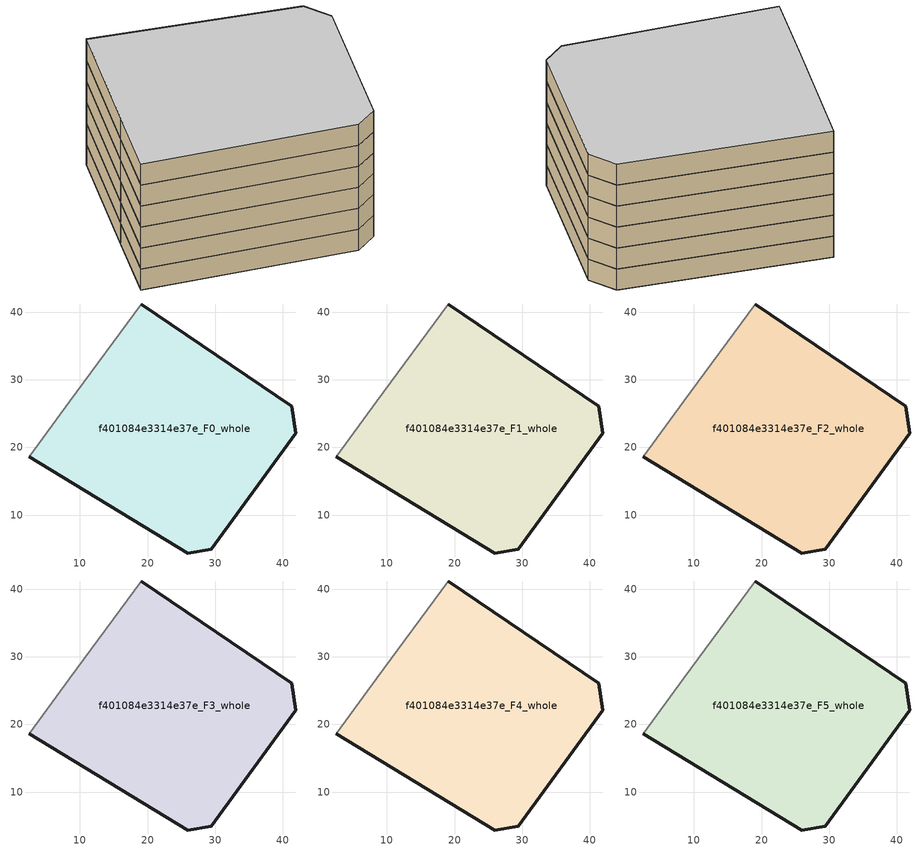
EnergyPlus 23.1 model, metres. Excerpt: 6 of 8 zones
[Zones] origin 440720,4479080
f401084e3314e37e_F0_whole
 floor ground (EU_floor_Construction): 29.39,4.97 41.87,22.11 41.3,26.07 19.08,41.19 8.5,26.84 2.54,18.64 25.96,4.39 z0
 wall outside (EU_wall_Construction): 19.08,41.19 41.3,26.07 41.87,22.11 29.39,4.97 25.96,4.39 2.54,18.64 z0:3
 wall adiabatic (EU_wall_Construction): 2.54,18.64 8.5,26.84 19.08,41.19 z0:3
f401084e3314e37e_F1_whole
 floor to f401084e3314e37e_F0_whole (EU_floor_Construction): 29.39,4.97 41.87,22.11 41.3,26.07 19.08,41.19 8.5,26.84 2.54,18.64 25.96,4.39 z3
 wall outside (EU_wall_Construction): 19.08,41.19 41.3,26.07 41.87,22.11 29.39,4.97 25.96,4.39 2.54,18.64 z3:6
 wall adiabatic (EU_wall_Construction): 2.54,18.64 8.5,26.84 19.08,41.19 z3:6
f401084e3314e37e_F2_whole
 floor to f401084e3314e37e_F1_whole (EU_floor_Construction): 29.39,4.97 41.87,22.11 41.3,26.07 19.08,41.19 8.5,26.84 2.54,18.64 25.96,4.39 z6
 wall outside (EU_wall_Construction): 19.08,41.19 41.3,26.07 41.87,22.11 29.39,4.97 25.96,4.39 2.54,18.64 z6:9
 wall adiabatic (EU_wall_Construction): 2.54,18.64 8.5,26.84 19.08,41.19 z6:9
f401084e3314e37e_F3_whole
 floor to f401084e3314e37e_F2_whole (EU_floor_Construction): 29.39,4.97 41.87,22.11 41.3,26.07 19.08,41.19 8.5,26.84 2.54,18.64 25.96,4.39 z9
 wall outside (EU_wall_Construction): 19.08,41.19 41.3,26.07 41.87,22.11 29.39,4.97 25.96,4.39 2.54,18.64 z9:12
 wall adiabatic (EU_wall_Construction): 2.54,18.64 8.5,26.84 19.08,41.19 z9:12
f401084e3314e37e_F4_whole
 floor to f401084e3314e37e_F3_whole (EU_floor_Construction): 29.39,4.97 41.87,22.11 41.3,26.07 19.08,41.19 8.5,26.84 2.54,18.64 25.96,4.39 z12
 wall outside (EU_wall_Construction): 19.08,41.19 41.3,26.07 41.87,22.11 29.39,4.97 25.96,4.39 2.54,18.64 z12:15
 wall adiabatic (EU_wall_Construction): 2.54,18.64 8.5,26.84 19.08,41.19 z12:15
f401084e3314e37e_F5_whole
 floor to f401084e3314e37e_F4_whole (EU_floor_Construction): 29.39,4.97 41.87,22.11 41.3,26.07 19.08,41.19 8.5,26.84 2.54,18.64 25.96,4.39 z15
 wall outside (EU_wall_Construction): 19.08,41.19 41.3,26.07 41.87,22.11 29.39,4.97 25.96,4.39 2.54,18.64 z15:18
 wall adiabatic (EU_wall_Construction): 2.54,18.64 8.5,26.84 19.08,41.19 z15:18
 ceiling to f401084e3314e37e_F6_whole (EU_floor_Construction): 41.3,26.07 41.87,22.11 29.39,4.97 25.96,4.39 2.54,18.64 8.5,26.84 19.08,41.19 z18
shading: 8.5,26.84 3.24,18.21 z0:9
[Building]
EU S2 Campaign: North Axis=0; Terrain=City; Solar Distribution=FullExterior
[Site:Location]
Madrid: Latitude=40.5; Longitude=-3.5; Time Zone=1; Elevation=609
[SizingPeriod:WeatherFileDays]
AnnualSizingPeriod: Begin Month=1; Begin Day of Month=1; End Month=12; End Day of Month=31; Day of Week for Start Day=Monday; Use Weather File Daylight Saving Period=No; Use Weather File Rain and Snow Indicators=No
[MATERIAL]
EU_InternalMass_Material: Roughness=MediumRough; Thickness=0.1; Conductivity=1; Density=1800; Specific Heat=900; Thermal Absorptance=0.9; Solar Absorptance=0.7; Visible Absorptance=0.7
[MATERIAL:NOMASS] Roughness=MediumRough; Thermal Absorptance=0.9; Solar Absorptance=0.7; Visible Absorptance=0.7
Name | Thermal Resistance
EU_wall_NoMass | 2.16768
EU_floor_NoMass | 1.14339
[CONSTRUCTION]
EU_wall_Construction: EU_wall_NoMass
EU_floor_Construction: EU_floor_NoMass
EU_InternalMass_Construction: EU_InternalMass_Material
[ZONE] Type=1; Multiplier=1; Ceiling Height=autocalculate; Volume=2404.86; Floor Area=autocalculate; Part of Total Floor Area=Yes
f401084e3314e37e_F0_whole; f401084e3314e37e_F1_whole; f401084e3314e37e_F2_whole; f401084e3314e37e_F3_whole; f401084e3314e37e_F4_whole; f401084e3314e37e_F5_whole
[INTERNALMASS] Construction=EU_InternalMass_Construction; Surface Area=801.62
Name | Zone or ZoneList
f401084e3314e37e_F0_whole_EU_InternalMass | f401084e3314e37e_F0_whole
f401084e3314e37e_F1_whole_EU_InternalMass | f401084e3314e37e_F1_whole
f401084e3314e37e_F2_whole_EU_InternalMass | f401084e3314e37e_F2_whole
f401084e3314e37e_F3_whole_EU_InternalMass | f401084e3314e37e_F3_whole
f401084e3314e37e_F4_whole_EU_InternalMass | f401084e3314e37e_F4_whole
f401084e3314e37e_F5_whole_EU_InternalMass | f401084e3314e37e_F5_whole
[OTHEREQUIPMENT] Fuel Type=Electricity; Design Level Calculation Method=Watts/Area; Power per Zone Floor Area=1; Fraction Latent=0; Fraction Radiant=0; Fraction Lost=0; Carbon Dioxide Generation Rate=0; EndUse Subcategory=EU_Step8_InternalGains
Name | Zone or ZoneList or Space or SpaceList | Schedule
EU_Step8_InternalGain_f401084e3314e37e_F0_whole_f000 | f401084e3314e37e_F0_whole | EU_Step8_GainSchedule_f401084e3314e37e_F0_whole_f000
EU_Step8_InternalGain_f401084e3314e37e_F1_whole_f000 | f401084e3314e37e_F1_whole | EU_Step8_GainSchedule_f401084e3314e37e_F1_whole_f000
EU_Step8_InternalGain_f401084e3314e37e_F2_whole_f000 | f401084e3314e37e_F2_whole | EU_Step8_GainSchedule_f401084e3314e37e_F2_whole_f000
EU_Step8_InternalGain_f401084e3314e37e_F3_whole_f000 | f401084e3314e37e_F3_whole | EU_Step8_GainSchedule_f401084e3314e37e_F3_whole_f000
EU_Step8_InternalGain_f401084e3314e37e_F4_whole_f000 | f401084e3314e37e_F4_whole | EU_Step8_GainSchedule_f401084e3314e37e_F4_whole_f000
EU_Step8_InternalGain_f401084e3314e37e_F5_whole_f000 | f401084e3314e37e_F5_whole | EU_Step8_GainSchedule_f401084e3314e37e_F5_whole_f000
[ZONEVENTILATION:DESIGNFLOWRATE] Schedule=EU_AlwaysOn; Design Flow Rate Calculation Method=AirChanges/Hour; Air Changes per Hour=0.480546; Ventilation Type=Natural; Fan Pressure Rise=0; Fan Total Efficiency=1; Constant Term Coefficient=1; Temperature Term Coefficient=0; Velocity Term Coefficient=0; Velocity Squared Term Coefficient=0; Minimum Indoor Temperature=-100; Maximum Indoor Temperature=100; Delta Temperature=-100; Minimum Outdoor Temperature=-100; Maximum Outdoor Temperature=100; Maximum Wind Speed=40
Name | Zone or ZoneList or Space or SpaceList
EU_ConstantAir_f401084e3314e37e_F0_whole | f401084e3314e37e_F0_whole
EU_ConstantAir_f401084e3314e37e_F1_whole | f401084e3314e37e_F1_whole
EU_ConstantAir_f401084e3314e37e_F2_whole | f401084e3314e37e_F2_whole
EU_ConstantAir_f401084e3314e37e_F3_whole | f401084e3314e37e_F3_whole
EU_ConstantAir_f401084e3314e37e_F4_whole | f401084e3314e37e_F4_whole
EU_ConstantAir_f401084e3314e37e_F5_whole | f401084e3314e37e_F5_whole
[HVACTEMPLATE:THERMOSTAT] Constant Heating Setpoint=20; Constant Cooling Setpoint=50
EU_HeatOnly_f401084e3314e37e_F0_whole; EU_HeatOnly_f401084e3314e37e_F1_whole; EU_HeatOnly_f401084e3314e37e_F2_whole; EU_HeatOnly_f401084e3314e37e_F3_whole; EU_HeatOnly_f401084e3314e37e_F4_whole; EU_HeatOnly_f401084e3314e37e_F5_whole; EU_HeatOnly_f401084e3314e37e_F6_whole; EU_HeatOnly_f401084e3314e37e_F7_whole
[HVACTEMPLATE:ZONE:IDEALLOADSAIRSYSTEM] System Availability Schedule=EU_AlwaysOn; Maximum Heating Supply Air Temperature=50; Minimum Cooling Supply Air Temperature=13; Maximum Heating Supply Air Humidity Ratio=0.0156; Minimum Cooling Supply Air Humidity Ratio=0.0077; Heating Limit=NoLimit; Cooling Limit=NoLimit; Heating Availability Schedule=EU_AlwaysOn; Cooling Availability Schedule=EU_CoolingOff; Dehumidification Control Type=ConstantSensibleHeatRatio; Cooling Sensible Heat Ratio=0.7; Dehumidification Setpoint=60; Humidification Control Type=None; Humidification Setpoint=30; Outdoor Air Method=None; Outdoor Air Flow Rate per Person=0.00944; Outdoor Air Flow Rate per Zone Floor Area=0; Outdoor Air Flow Rate per Zone=0; Demand Controlled Ventilation Type=None; Outdoor Air Economizer Type=NoEconomizer; Heat Recovery Type=None; Sensible Heat Recovery Effectiveness=0.7; Latent Heat Recovery Effectiveness=0.65
Name | Template Thermostat
f401084e3314e37e_F0_whole | EU_HeatOnly_f401084e3314e37e_F0_whole
f401084e3314e37e_F1_whole | EU_HeatOnly_f401084e3314e37e_F1_whole
f401084e3314e37e_F2_whole | EU_HeatOnly_f401084e3314e37e_F2_whole
f401084e3314e37e_F3_whole | EU_HeatOnly_f401084e3314e37e_F3_whole
f401084e3314e37e_F4_whole | EU_HeatOnly_f401084e3314e37e_F4_whole
f401084e3314e37e_F5_whole | EU_HeatOnly_f401084e3314e37e_F5_whole
[SIZING:ZONE] Zone Cooling Design Supply Air Temperature Input Method=SupplyAirTemperature; Zone Cooling Design Supply Air Temperature=13; Zone Heating Design Supply Air Temperature Input Method=SupplyAirTemperature; Zone Heating Design Supply Air Temperature=50; Zone Cooling Design Supply Air Humidity Ratio=0.008; Zone Heating Design Supply Air Humidity Ratio=0.008; Cooling Design Air Flow Method=DesignDay; Cooling Design Air Flow Rate=0; Cooling Minimum Air Flow per Zone Floor Area=0.000762; Cooling Minimum Air Flow=0; Cooling Minimum Air Flow Fraction=0.2; Heating Design Air Flow Method=DesignDay; Heating Design Air Flow Rate=0; Heating Maximum Air Flow per Zone Floor Area=0.002032; Heating Maximum Air Flow=0.141576; Heating Maximum Air Flow Fraction=0.3; Account for Dedicated Outdoor Air System=No; Dedicated Outdoor Air System Control Strategy=NeutralSupplyAir; Dedicated Outdoor Air Low Setpoint Temperature for Design=autosize; Dedicated Outdoor Air High Setpoint Temperature for Design=autosize; Zone Load Sizing Method=Sensible Load Only No Latent Load; Zone Latent Cooling Design Supply Air Humidity Ratio Input Method=HumidityRatioDifference; Zone Cooling Design Supply Air Humidity Ratio Difference=0.005; Zone Latent Heating Design Supply Air Humidity Ratio Input Method=HumidityRatioDifference; Zone Humidification Design Supply Air Humidity Ratio Difference=0.005
f401084e3314e37e_F0_whole; f401084e3314e37e_F1_whole; f401084e3314e37e_F2_whole; f401084e3314e37e_F3_whole; f401084e3314e37e_F4_whole; f401084e3314e37e_F5_whole
[SCHEDULE:CONSTANT]
Name | Hourly Value
EU_AlwaysOn | 1
EU_CoolingOff | 0
[SCHEDULE:FILE] Column Number=1; Rows to Skip at Top=0; Number of Hours of Data=8760; Column Separator=Comma; Interpolate to Timestep=No; Minutes per Item=60; Adjust Schedule for Daylight Savings=Yes
Name | File
EU_Step8_GainSchedule_f401084e3314e37e_F0_whole_f000 | ../../schedules/f401084e3314e37e/f401084e3314e37e_F0_whole_f000_gain.csv
EU_Step8_GainSchedule_f401084e3314e37e_F1_whole_f000 | ../../schedules/f401084e3314e37e/f401084e3314e37e_F1_whole_f000_gain.csv
EU_Step8_GainSchedule_f401084e3314e37e_F2_whole_f000 | ../../schedules/f401084e3314e37e/f401084e3314e37e_F2_whole_f000_gain.csv
EU_Step8_GainSchedule_f401084e3314e37e_F3_whole_f000 | ../../schedules/f401084e3314e37e/f401084e3314e37e_F3_whole_f000_gain.csv
EU_Step8_GainSchedule_f401084e3314e37e_F4_whole_f000 | ../../schedules/f401084e3314e37e/f401084e3314e37e_F4_whole_f000_gain.csv
EU_Step8_GainSchedule_f401084e3314e37e_F5_whole_f000 | ../../schedules/f401084e3314e37e/f401084e3314e37e_F5_whole_f000_gain.csv
